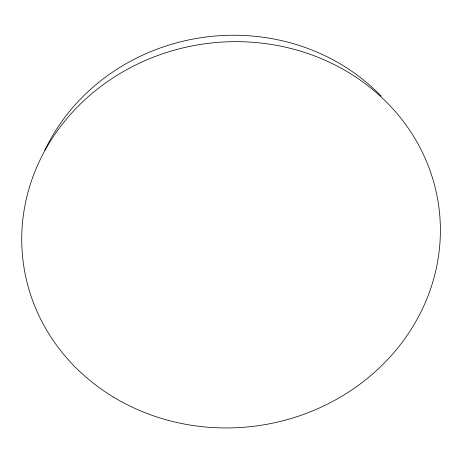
<?xml version="1.0" encoding="UTF-8"?>
<svg xmlns="http://www.w3.org/2000/svg" width="463" height="463" viewBox="0 0 463 463"><rect width="100%" height="100%" fill="white"/><g stroke="black" fill="none" stroke-linecap="round" stroke-linejoin="round"><path stroke-width="0.69" d="M44.83 150.342A202.117 187.052 -8.1 0 1 381.101 96.084M113.672 397.213A209.652 192.799 -8.1 0 0 439.85 244.134A209.652 192.799 -8.1 0 0 139.652 63.066A209.652 192.799 -8.1 0 0 113.672 397.213"/></g></svg>
